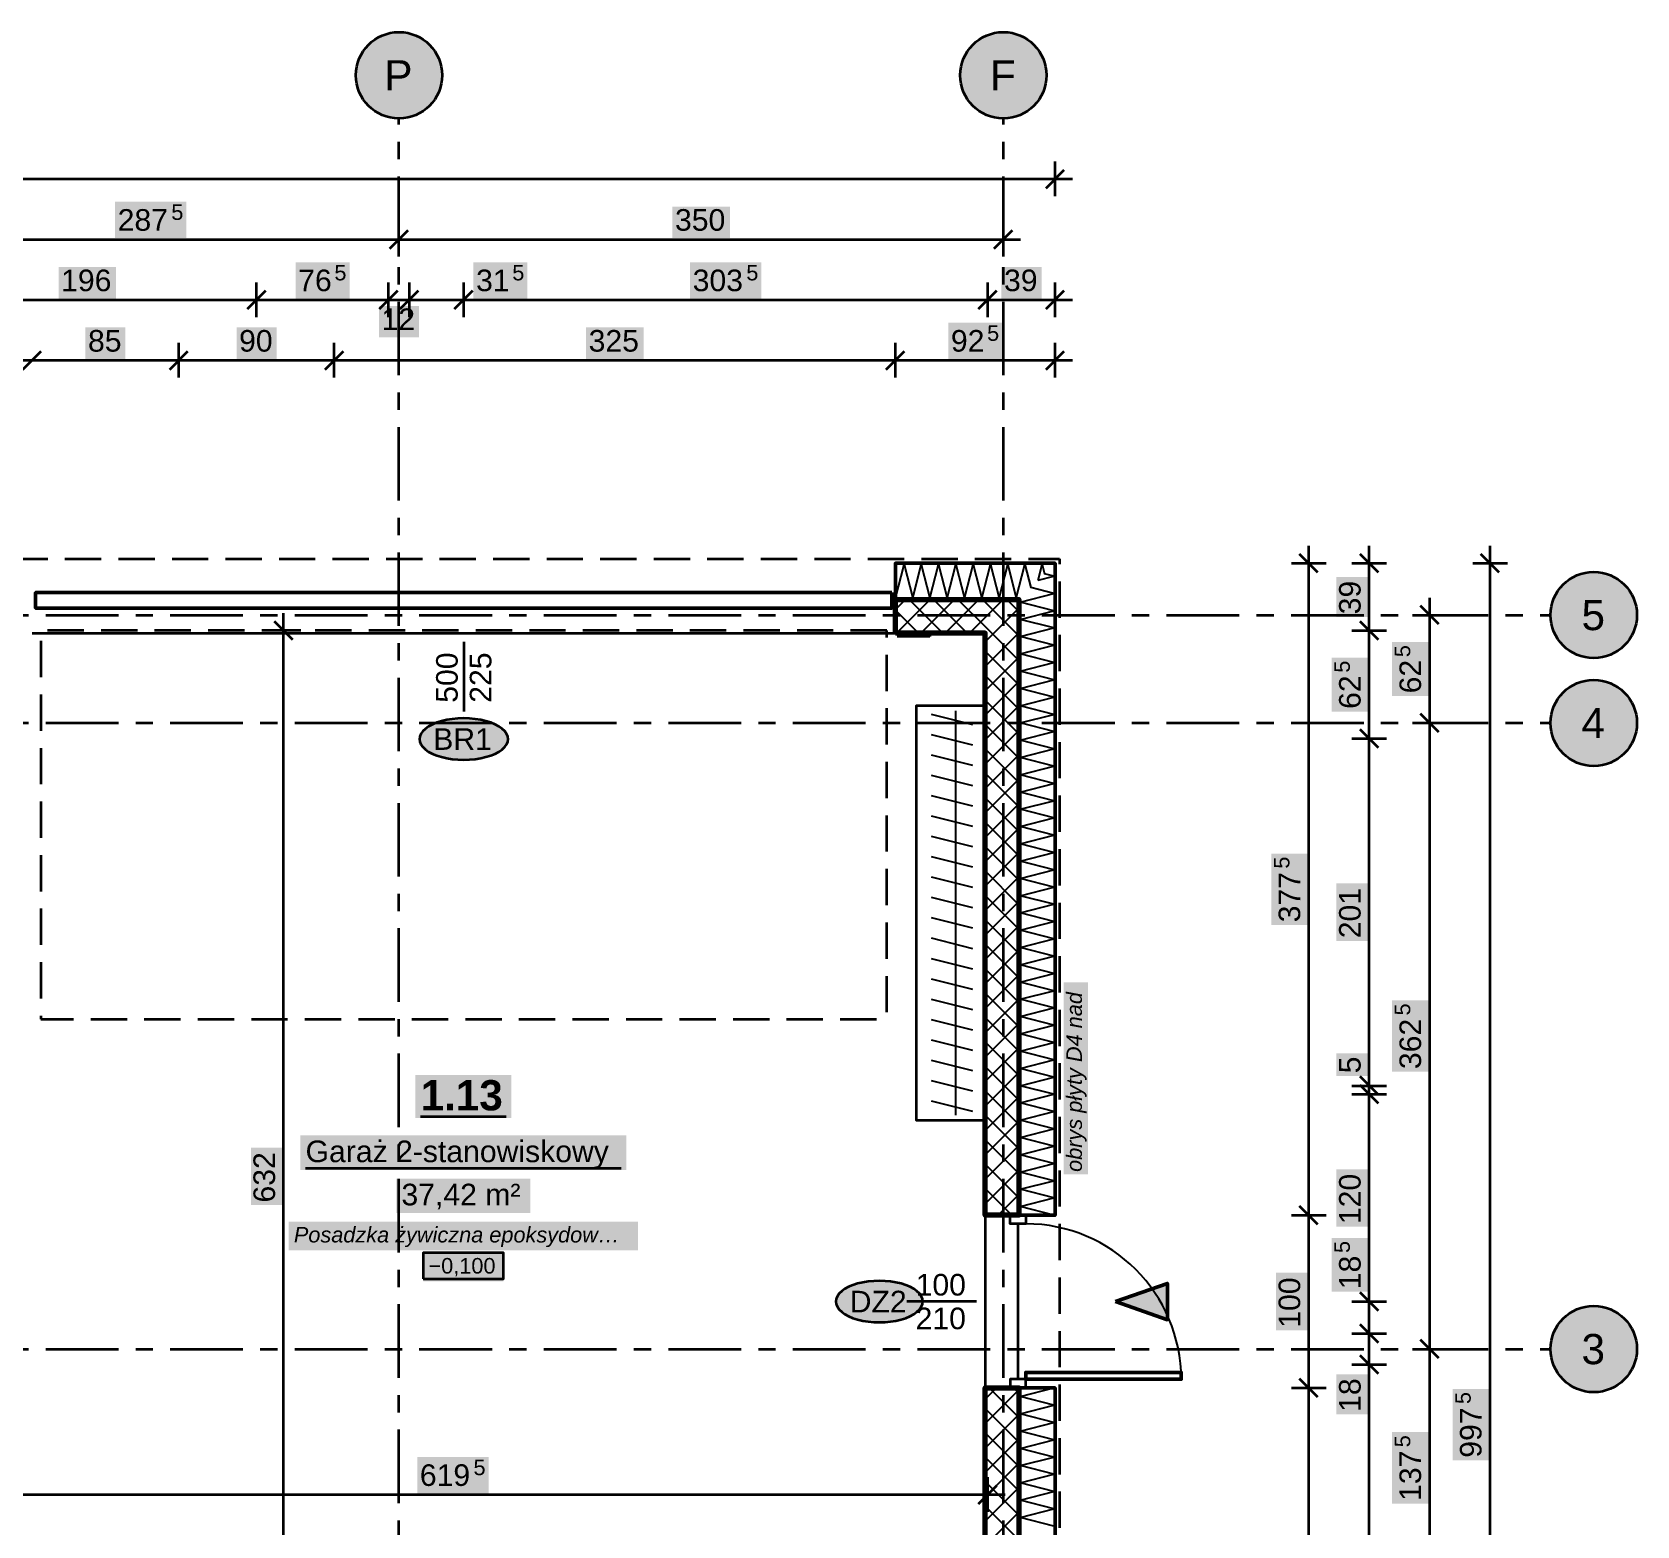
# Model space of a CAD drawing. Header units: metres. Extents: x -6.2 to 22.6, y -6.3 to 13.3.
# Drawn here: x 12.75 to 22.04, y 4.1 to 12.75 of the extents above; entities that cross this region are included whole.
import ezdxf

# ---------------------------------------------------------------- set-up
doc = ezdxf.new("R2010")
doc.units = ezdxf.units.M
doc.linetypes.add('KRESKOWA', pattern=[5.25, 4.2, -1.05])
doc.linetypes.add('PUNKTOWA', pattern=[10.5, 8.4, -1.05, 0, -1.05])
for name, color, linetype, lineweight in [('A-DRZWI', 3, 'Continuous', 35), ('A-KRESKOWANIE', 8, 'Continuous', 18), ('A-MASKA', 7, 'Continuous', 18), ('A-MEBLE', 8, 'Continuous', 18), ('A-NAD-CIECIEM', 8, 'KRESKOWA', 25), ('A-OPISY', 2, 'Continuous', 25), ('A-OSIE', 1, 'PUNKTOWA', 25), ('A-POMIESZCZENIA', 2, 'Continuous', 25), ('A-SCIANY-IZOL', 4, 'Continuous', 35), ('A-SCIANY-KONSTR', 7, 'Continuous', 50), ('A-SYMBOLE', 2, 'Continuous', 25), ('A-WIDOK', 7, 'Continuous', 25), ('A-WYMIARY', 1, 'Continuous', 25)]:
    doc.layers.add(name, color=color, linetype=linetype, lineweight=lineweight)
doc.styles.add('PL_ARIAL', font='arial.ttf')
doc.styles.add('PL_ARIAL_B', font='arialbd.ttf')
doc.styles.add('PL_ARIAL_I', font='ariali.ttf')

msp = doc.modelspace()

# ---------------------------------------------------------------- hatches: boundary and pattern name
at = {"layer": 'A-MASKA', "true_color": 0xffffff}
for points in [[(13.2308, 11.5575), (13.6442, 11.5575), (13.6442, 11.7675), (13.2308, 11.7675)], [(16.4584, 11.5575), (16.7916, 11.5575), (16.7916, 11.74), (16.4584, 11.74)], [(12.9034, 11.2075), (13.2366, 11.2075), (13.2366, 11.39), (12.9034, 11.39)], [(14.2763, 11.2075), (14.5887, 11.2075), (14.5887, 11.4175), (14.2763, 11.4175)], [(15.3065, 11.2075), (15.6188, 11.2075), (15.6188, 11.4175), (15.3065, 11.4175)], [(16.5608, 11.2075), (16.9742, 11.2075), (16.9742, 11.4175), (16.5608, 11.4175)], [(18.364, 11.2075), (18.596, 11.2075), (18.596, 11.39), (18.364, 11.39)], [(14.759, 10.9825), (14.991, 10.9825), (14.991, 11.165), (14.759, 11.165)], [(18.0563, 10.8575), (18.3687, 10.8575), (18.3687, 11.0675), (18.0563, 11.0675)], [(13.059, 10.8575), (13.291, 10.8575), (13.291, 11.04), (13.059, 11.04)], [(13.934, 10.8575), (14.166, 10.8575), (14.166, 11.04), (13.934, 11.04)], [(15.9584, 10.8575), (16.2916, 10.8575), (16.2916, 11.04), (15.9584, 11.04)], [(20.4866, 9.364), (20.4866, 9.596), (20.3041, 9.596), (20.3041, 9.364)], [(20.8366, 8.9063), (20.8366, 9.2187), (20.6266, 9.2187), (20.6266, 8.9063)], [(20.4866, 8.8163), (20.4866, 9.1287), (20.2766, 9.1287), (20.2766, 8.8163)], [(20.1366, 7.5808), (20.1366, 7.9942), (19.9266, 7.9942), (19.9266, 7.5808)], [(20.4866, 7.4884), (20.4866, 7.8216), (20.3041, 7.8216), (20.3041, 7.4884)], [(18.8648, 6.1358), (18.8648, 7.2492), (18.725, 7.2492), (18.725, 6.1358)], [(20.8366, 6.7308), (20.8366, 7.1442), (20.6266, 7.1442), (20.6266, 6.7308)], [(20.4866, 6.7065), (20.4866, 6.8375), (20.3041, 6.8375), (20.3041, 6.7065)], [(14.1996, 5.9584), (14.1996, 6.2916), (14.0171, 6.2916), (14.0171, 5.9584)], [(20.4866, 5.8334), (20.4866, 6.1666), (20.3041, 6.1666), (20.3041, 5.8334)], [(20.4866, 5.4565), (20.4866, 5.7688), (20.2766, 5.7688), (20.2766, 5.4565)], [(20.1366, 5.2334), (20.1366, 5.5666), (19.9541, 5.5666), (19.9541, 5.2334)], [(20.4866, 4.7464), (20.4866, 4.9785), (20.3041, 4.9785), (20.3041, 4.7464)], [(21.1866, 4.4808), (21.1866, 4.8942), (20.9766, 4.8942), (20.9766, 4.4808)], [(20.8366, 4.2308), (20.8366, 4.6442), (20.6266, 4.6442), (20.6266, 4.2308)], [(14.9808, 4.2902), (15.3942, 4.2902), (15.3942, 4.5002), (14.9808, 4.5002)]]:
    msp.add_hatch(color=7, dxfattribs=at).paths.add_polyline_path(points)
at = {"layer": 'A-OPISY', "true_color": 0xffffff}
for points in [[(15.5067, 8.6569), (15.5045, 8.6725), (15.498, 8.6879), (15.4872, 8.7028), (15.4723, 8.7169), (15.4537, 8.7299), (15.4315, 8.7417), (15.4063, 8.7521), (15.3784, 8.7608), (15.3482, 8.7677), (15.3164, 8.7728), (15.2835, 8.7759), (15.25, 8.7769), (15.2165, 8.7759), (15.1836, 8.7728), (15.1518, 8.7677), (15.1216, 8.7608), (15.0937, 8.7521), (15.0685, 8.7417), (15.0463, 8.7299), (15.0277, 8.7169), (15.0128, 8.7028), (15.002, 8.6879), (14.9955, 8.6725), (14.9933, 8.6569), (14.9955, 8.6412), (15.002, 8.6258), (15.0128, 8.611), (15.0277, 8.5969), (15.0463, 8.5838), (15.0685, 8.572), (15.0937, 8.5617), (15.1216, 8.553), (15.1518, 8.546), (15.1836, 8.541), (15.2165, 8.5379), (15.25, 8.5369), (15.2835, 8.5379), (15.3164, 8.541), (15.3482, 8.546), (15.3784, 8.553), (15.4063, 8.5617), (15.4315, 8.572), (15.4537, 8.5838), (15.4723, 8.5969), (15.4872, 8.611), (15.498, 8.6258), (15.5045, 8.6412)], [(17.9085, 5.4), (17.9063, 5.4157), (17.8999, 5.4311), (17.8893, 5.4459), (17.8748, 5.46), (17.8565, 5.4731), (17.8348, 5.4849), (17.8101, 5.4952), (17.7827, 5.5039), (17.7532, 5.5109), (17.722, 5.5159), (17.6897, 5.519), (17.6569, 5.52), (17.624, 5.519), (17.5918, 5.5159), (17.5606, 5.5109), (17.5311, 5.5039), (17.5037, 5.4952), (17.479, 5.4849), (17.4573, 5.4731), (17.439, 5.46), (17.4244, 5.4459), (17.4138, 5.4311), (17.4074, 5.4157), (17.4053, 5.4), (17.4074, 5.3843), (17.4138, 5.3689), (17.4244, 5.3541), (17.439, 5.34), (17.4573, 5.3269), (17.479, 5.3151), (17.5037, 5.3048), (17.5311, 5.2961), (17.5606, 5.2891), (17.5918, 5.2841), (17.624, 5.281), (17.6569, 5.28), (17.6897, 5.281), (17.722, 5.2841), (17.7532, 5.2891), (17.7827, 5.2961), (17.8101, 5.3048), (17.8348, 5.3151), (17.8565, 5.3269), (17.8748, 5.34), (17.8893, 5.3541), (17.8999, 5.3689), (17.9063, 5.3843)]]:
    msp.add_hatch(color=7, dxfattribs=at).paths.add_polyline_path(points)
at = {"layer": 'A-OSIE', "true_color": 0xffffff}
for points in [[(15.125, 12.5), (15.1229, 12.5326), (15.1165, 12.5647), (15.106, 12.5957), (15.0915, 12.625), (15.0733, 12.6522), (15.0518, 12.6768), (15.0272, 12.6983), (15, 12.7165), (14.9707, 12.731), (14.9397, 12.7415), (14.9076, 12.7479), (14.875, 12.75), (14.8424, 12.7479), (14.8103, 12.7415), (14.7793, 12.731), (14.75, 12.7165), (14.7228, 12.6983), (14.6982, 12.6768), (14.6767, 12.6522), (14.6585, 12.625), (14.644, 12.5957), (14.6335, 12.5647), (14.6271, 12.5326), (14.625, 12.5), (14.6271, 12.4674), (14.6335, 12.4353), (14.644, 12.4043), (14.6585, 12.375), (14.6767, 12.3478), (14.6982, 12.3232), (14.7228, 12.3017), (14.75, 12.2835), (14.7793, 12.269), (14.8103, 12.2585), (14.8424, 12.2521), (14.875, 12.25), (14.9076, 12.2521), (14.9397, 12.2585), (14.9707, 12.269), (15, 12.2835), (15.0272, 12.3017), (15.0518, 12.3232), (15.0733, 12.3478), (15.0915, 12.375), (15.106, 12.4043), (15.1165, 12.4353), (15.1229, 12.4674)], [(18.625, 12.5), (18.6229, 12.5326), (18.6165, 12.5647), (18.606, 12.5957), (18.5915, 12.625), (18.5733, 12.6522), (18.5518, 12.6768), (18.5272, 12.6983), (18.5, 12.7165), (18.4707, 12.731), (18.4397, 12.7415), (18.4076, 12.7479), (18.375, 12.75), (18.3424, 12.7479), (18.3103, 12.7415), (18.2793, 12.731), (18.25, 12.7165), (18.2228, 12.6983), (18.1982, 12.6768), (18.1767, 12.6522), (18.1585, 12.625), (18.144, 12.5957), (18.1335, 12.5647), (18.1271, 12.5326), (18.125, 12.5), (18.1271, 12.4674), (18.1335, 12.4353), (18.144, 12.4043), (18.1585, 12.375), (18.1767, 12.3478), (18.1982, 12.3232), (18.2228, 12.3017), (18.25, 12.2835), (18.2793, 12.269), (18.3103, 12.2585), (18.3424, 12.2521), (18.375, 12.25), (18.4076, 12.2521), (18.4397, 12.2585), (18.4707, 12.269), (18.5, 12.2835), (18.5272, 12.3017), (18.5518, 12.3232), (18.5733, 12.3478), (18.5915, 12.375), (18.606, 12.4043), (18.6165, 12.4353), (18.6229, 12.4674)], [(22.0441, 9.375), (22.0419, 9.4076), (22.0355, 9.4397), (22.025, 9.4707), (22.0106, 9.5), (21.9924, 9.5272), (21.9708, 9.5518), (21.9462, 9.5733), (21.9191, 9.5915), (21.8897, 9.606), (21.8588, 9.6165), (21.8267, 9.6229), (21.7941, 9.625), (21.7614, 9.6229), (21.7293, 9.6165), (21.6984, 9.606), (21.6691, 9.5915), (21.6419, 9.5733), (21.6173, 9.5518), (21.5957, 9.5272), (21.5775, 9.5), (21.5631, 9.4707), (21.5526, 9.4397), (21.5462, 9.4076), (21.5441, 9.375), (21.5462, 9.3424), (21.5526, 9.3103), (21.5631, 9.2793), (21.5775, 9.25), (21.5957, 9.2228), (21.6173, 9.1982), (21.6419, 9.1767), (21.6691, 9.1585), (21.6984, 9.144), (21.7293, 9.1335), (21.7614, 9.1271), (21.7941, 9.125), (21.8267, 9.1271), (21.8588, 9.1335), (21.8897, 9.144), (21.9191, 9.1585), (21.9462, 9.1767), (21.9708, 9.1982), (21.9924, 9.2228), (22.0106, 9.25), (22.025, 9.2793), (22.0355, 9.3103), (22.0419, 9.3424)], [(22.0441, 8.75), (22.0419, 8.7826), (22.0355, 8.8147), (22.025, 8.8457), (22.0106, 8.875), (21.9924, 8.9022), (21.9708, 8.9268), (21.9462, 8.9483), (21.9191, 8.9665), (21.8897, 8.981), (21.8588, 8.9915), (21.8267, 8.9979), (21.7941, 9), (21.7614, 8.9979), (21.7293, 8.9915), (21.6984, 8.981), (21.6691, 8.9665), (21.6419, 8.9483), (21.6173, 8.9268), (21.5957, 8.9022), (21.5775, 8.875), (21.5631, 8.8457), (21.5526, 8.8147), (21.5462, 8.7826), (21.5441, 8.75), (21.5462, 8.7174), (21.5526, 8.6853), (21.5631, 8.6543), (21.5775, 8.625), (21.5957, 8.5978), (21.6173, 8.5732), (21.6419, 8.5517), (21.6691, 8.5335), (21.6984, 8.519), (21.7293, 8.5085), (21.7614, 8.5021), (21.7941, 8.5), (21.8267, 8.5021), (21.8588, 8.5085), (21.8897, 8.519), (21.9191, 8.5335), (21.9462, 8.5517), (21.9708, 8.5732), (21.9924, 8.5978), (22.0106, 8.625), (22.025, 8.6543), (22.0355, 8.6853), (22.0419, 8.7174)], [(22.0441, 5.125), (22.0419, 5.1576), (22.0355, 5.1897), (22.025, 5.2207), (22.0106, 5.25), (21.9924, 5.2772), (21.9708, 5.3018), (21.9462, 5.3233), (21.9191, 5.3415), (21.8897, 5.356), (21.8588, 5.3665), (21.8267, 5.3729), (21.7941, 5.375), (21.7614, 5.3729), (21.7293, 5.3665), (21.6984, 5.356), (21.6691, 5.3415), (21.6419, 5.3233), (21.6173, 5.3018), (21.5957, 5.2772), (21.5775, 5.25), (21.5631, 5.2207), (21.5526, 5.1897), (21.5462, 5.1576), (21.5441, 5.125), (21.5462, 5.0924), (21.5526, 5.0603), (21.5631, 5.0293), (21.5775, 5), (21.5957, 4.9728), (21.6173, 4.9482), (21.6419, 4.9267), (21.6691, 4.9085), (21.6984, 4.894), (21.7293, 4.8835), (21.7614, 4.8771), (21.7941, 4.875), (21.8267, 4.8771), (21.8588, 4.8835), (21.8897, 4.894), (21.9191, 4.9085), (21.9462, 4.9267), (21.9708, 4.9482), (21.9924, 4.9728), (22.0106, 5), (22.025, 5.0293), (22.0355, 5.0603), (22.0419, 5.0924)]]:
    msp.add_hatch(color=7, dxfattribs=at).paths.add_polyline_path(points)
at = {"layer": 'A-POMIESZCZENIA', "true_color": 0xffffff}
for points in [[(14.9703, 6.4622), (15.5253, 6.4622), (15.5253, 6.7122), (14.9703, 6.7122)], [(14.304, 6.1622), (16.1916, 6.1622), (16.1916, 6.3622), (14.304, 6.3622)], [(14.8593, 5.9122), (15.6363, 5.9122), (15.6363, 6.1122), (14.8593, 6.1122)], [(14.2362, 5.6972), (16.2594, 5.6972), (16.2594, 5.8622), (14.2362, 5.8622)], [(15.0159, 5.5172), (15.4797, 5.5172), (15.4797, 5.6822), (15.0159, 5.6822)]]:
    msp.add_hatch(color=7, dxfattribs=at).paths.add_polyline_path(points)
at = {"layer": 'A-SYMBOLE', "true_color": 0x000000}
msp.add_hatch(color=7, dxfattribs=at).paths.add_polyline_path([(19.025, 5.4), (19.325, 5.295), (19.325, 5.505)])

# ---------------------------------------------------------------- linework, layer by layer
at = {"layer": 'A-DRZWI', "lineweight": 50, "ltscale": 0.05}
for points in [[(17.73, 9.505), (12.77, 9.505), (12.77, 9.415), (17.73, 9.415)], [(18.505, 4.95), (19.405, 4.95), (19.405, 4.99), (18.505, 4.99)]]:
    msp.add_lwpolyline(points, close=True, dxfattribs=at)
at = {"layer": 'A-DRZWI', "linetype": 'KRESKOWA', "lineweight": 35, "ltscale": 0.05, "flags": 128}
msp.add_lwpolyline([(17.7, 9.285), (12.8, 9.285), (12.8, 7.035), (17.7, 7.035)], close=True, dxfattribs=at)
at = {"layer": 'A-DRZWI', "lineweight": 35, "ltscale": 0.05}
for points in [[(18.505, 5.9), (18.505, 5.85), (18.415, 5.85), (18.415, 5.9)], [(18.505, 4.9), (18.505, 4.95), (18.415, 4.95), (18.415, 4.9)]]:
    msp.add_lwpolyline(points, close=True, dxfattribs=at)
msp.add_lwpolyline([(18.46, 4.95), (18.46, 5.85)], dxfattribs=at)
at = {"layer": 'A-DRZWI', "lineweight": 25, "ltscale": 0.05}
msp.add_arc((18.505, 4.95), 0.9, 0, 90, dxfattribs=at)
at = {"layer": 'A-KRESKOWANIE', "lineweight": 25, "ltscale": 0.05}
for points in [[(17.75, 9.4725), (17.8, 9.6675), (17.85, 9.4725), (17.9, 9.6675), (17.95, 9.4725), (18, 9.6675), (18.05, 9.4725), (18.1, 9.6675), (18.15, 9.4725), (18.2, 9.6675), (18.25, 9.4725), (18.3, 9.6675), (18.35, 9.4725), (18.4, 9.6675), (18.45, 9.4725), (18.5, 9.6675), (18.5342, 9.5342)], [(18.5767, 9.5767), (18.6, 9.6675), (18.6138, 9.6138)], [(18.5767, 9.5767), (18.6675, 9.6), (18.6138, 9.6138)], [(18.6675, 5.9), (18.4725, 5.95), (18.6675, 6), (18.4725, 6.05), (18.6675, 6.1), (18.4725, 6.15), (18.6675, 6.2), (18.4725, 6.25), (18.6675, 6.3), (18.4725, 6.35), (18.6675, 6.4), (18.4725, 6.45), (18.6675, 6.5), (18.4725, 6.55), (18.6675, 6.6), (18.4725, 6.65), (18.6675, 6.7), (18.4725, 6.75), (18.6675, 6.8), (18.4725, 6.85), (18.6675, 6.9), (18.4725, 6.95), (18.6675, 7), (18.4725, 7.05), (18.6675, 7.1), (18.4725, 7.15), (18.6675, 7.2), (18.4725, 7.25), (18.6675, 7.3), (18.4725, 7.35), (18.6675, 7.4), (18.4725, 7.45), (18.6675, 7.5), (18.4725, 7.55), (18.6675, 7.6), (18.4725, 7.65), (18.6675, 7.7), (18.4725, 7.75), (18.6675, 7.8), (18.4725, 7.85), (18.6675, 7.9), (18.4725, 7.95), (18.6675, 8), (18.4725, 8.05), (18.6675, 8.1), (18.4725, 8.15), (18.6675, 8.2), (18.4725, 8.25), (18.6675, 8.3), (18.4725, 8.35), (18.6675, 8.4), (18.4725, 8.45), (18.6675, 8.5), (18.4725, 8.55), (18.6675, 8.6), (18.4725, 8.65), (18.6675, 8.7), (18.4725, 8.75), (18.6675, 8.8), (18.4725, 8.85), (18.6675, 8.9), (18.4725, 8.95), (18.6675, 9), (18.4725, 9.05), (18.6675, 9.1), (18.4725, 9.15), (18.6675, 9.2), (18.4725, 9.25), (18.6675, 9.3), (18.4725, 9.35), (18.6675, 9.4), (18.4725, 9.45), (18.6675, 9.5), (18.5342, 9.5342)], [(17.75, 9.4061), (17.8089, 9.465)], [(17.8829, 9.27), (17.75, 9.4029)], [(17.7553, 9.27), (17.9503, 9.465)], [(18.0243, 9.27), (17.8293, 9.465)], [(17.8967, 9.27), (18.0917, 9.465)], [(18.1657, 9.27), (17.9707, 9.465)], [(18.0381, 9.27), (18.2331, 9.465)], [(18.285, 9.2922), (18.1122, 9.465)], [(18.285, 9.4336), (18.2536, 9.465)], [(18.27, 9.219), (18.465, 9.414)], [(18.285, 9.3755), (18.3745, 9.465)], [(18.465, 9.2536), (18.285, 9.4336)], [(18.465, 9.395), (18.395, 9.465)], [(18.1795, 9.27), (18.285, 9.3755)], [(18.27, 9.0776), (18.465, 9.2726)], [(18.465, 9.1122), (18.285, 9.2922)], [(18.465, 8.9707), (18.27, 9.1657)], [(18.27, 8.9362), (18.465, 9.1312)], [(18.465, 8.8293), (18.27, 9.0243)], [(18.27, 8.7948), (18.465, 8.9898)], [(18.465, 8.6879), (18.27, 8.8829)], [(18.27, 8.6533), (18.465, 8.8483)], [(18.465, 8.5465), (18.27, 8.7415)], [(18.27, 8.5119), (18.465, 8.7069)], [(18.465, 8.4051), (18.27, 8.6001)], [(18.27, 8.3705), (18.465, 8.5655)], [(18.465, 8.2636), (18.27, 8.4586)], [(18.27, 8.2291), (18.465, 8.4241)], [(18.465, 8.1222), (18.27, 8.3172)], [(18.27, 8.0877), (18.465, 8.2827)], [(18.465, 7.9808), (18.27, 8.1758)], [(18.27, 7.9462), (18.465, 8.1412)], [(18.465, 7.8394), (18.27, 8.0344)], [(18.27, 7.8048), (18.465, 7.9998)], [(18.465, 7.698), (18.27, 7.893)], [(18.27, 7.6634), (18.465, 7.8584)], [(18.465, 7.5565), (18.27, 7.7515)], [(18.27, 7.522), (18.465, 7.717)], [(18.465, 7.4151), (18.27, 7.6101)], [(18.27, 7.3806), (18.465, 7.5756)], [(18.465, 7.2737), (18.27, 7.4687)], [(18.27, 7.2391), (18.465, 7.4341)], [(18.465, 7.1323), (18.27, 7.3273)], [(18.27, 7.0977), (18.465, 7.2927)], [(18.465, 6.9908), (18.27, 7.1858)], [(18.27, 6.9563), (18.465, 7.1513)], [(18.465, 6.8494), (18.27, 7.0444)], [(18.27, 6.8149), (18.465, 7.0099)], [(18.465, 6.708), (18.27, 6.903)], [(18.27, 6.6734), (18.465, 6.8684)], [(18.465, 6.5666), (18.27, 6.7616)], [(18.27, 6.532), (18.465, 6.727)], [(18.465, 6.4252), (18.27, 6.6202)], [(18.27, 6.3906), (18.465, 6.5856)], [(18.465, 6.2837), (18.27, 6.4787)], [(18.27, 6.2492), (18.465, 6.4442)], [(18.465, 6.1423), (18.27, 6.3373)], [(18.27, 6.1078), (18.465, 6.3028)], [(18.465, 6.0009), (18.27, 6.1959)], [(18.27, 5.9663), (18.465, 6.1613)], [(18.4245, 5.9), (18.27, 6.0545)], [(18.3451, 5.9), (18.465, 6.0199)], [(18.2831, 5.9), (18.27, 5.9131)], [(18.27, 4.835), (18.335, 4.9)], [(18.27, 4.6935), (18.465, 4.8885)], [(18.465, 4.7281), (18.2931, 4.9)], [(18.465, 4.8695), (18.4345, 4.9)], [(18.6675, 4.1), (18.4725, 4.15), (18.6675, 4.2), (18.4725, 4.25), (18.6675, 4.3), (18.4725, 4.35), (18.6675, 4.4), (18.4725, 4.45), (18.6675, 4.5), (18.4725, 4.55), (18.6675, 4.6), (18.4725, 4.65), (18.6675, 4.7), (18.4725, 4.75), (18.6675, 4.8), (18.4725, 4.85), (18.6675, 4.9)], [(18.465, 4.5867), (18.27, 4.7817)], [(18.27, 4.5521), (18.465, 4.7471)], [(18.465, 4.4453), (18.27, 4.6403)], [(18.27, 4.4107), (18.465, 4.6057)], [(18.465, 4.3038), (18.27, 4.4988)], [(18.27, 4.2693), (18.465, 4.4643)], [(18.465, 4.1624), (18.27, 4.3574)], [(18.27, 4.1279), (18.465, 4.3229)], [(18.465, 4.021), (18.27, 4.216)], [(18.27, 3.9864), (18.465, 4.1814)]]:
    msp.add_lwpolyline(points, dxfattribs=at)
at = {"layer": 'A-MEBLE', "lineweight": 35, "ltscale": 0.05}
msp.add_lwpolyline([(18.27, 6.45), (18.27, 8.85), (17.87, 8.85), (17.87, 6.45)], close=True, dxfattribs=at)
at = {"layer": 'A-MEBLE', "lineweight": 25, "ltscale": 0.05}
for points in [[(18.198, 8.74), (17.958, 8.8)], [(18.1, 6.48), (18.1, 8.82)], [(18.198, 8.6221), (17.958, 8.6821)], [(18.198, 8.5042), (17.958, 8.5642)], [(18.198, 8.3863), (17.958, 8.4463)], [(18.198, 8.2684), (17.958, 8.3284)], [(18.198, 8.1505), (17.958, 8.2105)], [(18.198, 8.0326), (17.958, 8.0926)], [(18.198, 7.9147), (17.958, 7.9747)], [(18.198, 7.7968), (17.958, 7.8568)], [(18.198, 7.6789), (17.958, 7.7389)], [(18.198, 7.5611), (17.958, 7.6211)], [(18.198, 7.4432), (17.958, 7.5032)], [(18.198, 7.3253), (17.958, 7.3853)], [(18.198, 7.2074), (17.958, 7.2674)], [(18.198, 7.0895), (17.958, 7.1495)], [(18.198, 6.9716), (17.958, 7.0316)], [(18.198, 6.8537), (17.958, 6.9137)], [(18.198, 6.7358), (17.958, 6.7958)], [(18.198, 6.6179), (17.958, 6.6779)], [(18.198, 6.5), (17.958, 6.56)]]:
    msp.add_lwpolyline(points, dxfattribs=at)
at = {"layer": 'A-NAD-CIECIEM', "linetype": 'KRESKOWA', "lineweight": 35, "ltscale": 0.05, "flags": 128}
for points in [[(11.7005, 9.7), (18.7, 9.7), (18.7, -0.325), (18.6755, -0.325)], [(17.95, 9.2695), (17.95, 9.25), (17.7505, 9.25)]]:
    msp.add_lwpolyline(points, dxfattribs=at)
at = {"layer": 'A-OPISY', "lineweight": 35, "ltscale": 0.05}
for points in [[(15.5067, 8.6569), (15.5045, 8.6725), (15.498, 8.6879), (15.4872, 8.7028), (15.4723, 8.7169), (15.4537, 8.7299), (15.4315, 8.7417), (15.4063, 8.7521), (15.3784, 8.7608), (15.3482, 8.7677), (15.3164, 8.7728), (15.2835, 8.7759), (15.25, 8.7769), (15.2165, 8.7759), (15.1836, 8.7728), (15.1518, 8.7677), (15.1216, 8.7608), (15.0937, 8.7521), (15.0685, 8.7417), (15.0463, 8.7299), (15.0277, 8.7169), (15.0128, 8.7028), (15.002, 8.6879), (14.9955, 8.6725), (14.9933, 8.6569), (14.9955, 8.6412), (15.002, 8.6258), (15.0128, 8.611), (15.0277, 8.5969), (15.0463, 8.5838), (15.0685, 8.572), (15.0937, 8.5617), (15.1216, 8.553), (15.1518, 8.546), (15.1836, 8.541), (15.2165, 8.5379), (15.25, 8.5369), (15.2835, 8.5379), (15.3164, 8.541), (15.3482, 8.546), (15.3784, 8.553), (15.4063, 8.5617), (15.4315, 8.572), (15.4537, 8.5838), (15.4723, 8.5969), (15.4872, 8.611), (15.498, 8.6258), (15.5045, 8.6412)], [(17.9085, 5.4), (17.9063, 5.4157), (17.8999, 5.4311), (17.8893, 5.4459), (17.8748, 5.46), (17.8565, 5.4731), (17.8348, 5.4849), (17.8101, 5.4952), (17.7827, 5.5039), (17.7532, 5.5109), (17.722, 5.5159), (17.6897, 5.519), (17.6569, 5.52), (17.624, 5.519), (17.5918, 5.5159), (17.5606, 5.5109), (17.5311, 5.5039), (17.5037, 5.4952), (17.479, 5.4849), (17.4573, 5.4731), (17.439, 5.46), (17.4244, 5.4459), (17.4138, 5.4311), (17.4074, 5.4157), (17.4053, 5.4), (17.4074, 5.3843), (17.4138, 5.3689), (17.4244, 5.3541), (17.439, 5.34), (17.4573, 5.3269), (17.479, 5.3151), (17.5037, 5.3048), (17.5311, 5.2961), (17.5606, 5.2891), (17.5918, 5.2841), (17.624, 5.281), (17.6569, 5.28), (17.6897, 5.281), (17.722, 5.2841), (17.7532, 5.2891), (17.7827, 5.2961), (17.8101, 5.3048), (17.8348, 5.3151), (17.8565, 5.3269), (17.8748, 5.34), (17.8893, 5.3541), (17.8999, 5.3689), (17.9063, 5.3843)]]:
    msp.add_lwpolyline(points, close=True, dxfattribs=at)
at = {"layer": 'A-OSIE', "linetype": 'PUNKTOWA', "lineweight": 35, "ltscale": 0.050668, "flags": 128}
for points in [[(14.875, -5.2), (14.875, 12.25)], [(18.375, -5.2), (18.375, 12.25)]]:
    msp.add_lwpolyline(points, dxfattribs=at)
at = {"layer": 'A-OSIE', "linetype": 'PUNKTOWA', "lineweight": 35, "ltscale": 0.050139, "flags": 128}
for points in [[(-5.2, 9.375), (21.5441, 9.375)], [(-5.2, 8.75), (21.5441, 8.75)], [(-5.2, 5.125), (21.5441, 5.125)]]:
    msp.add_lwpolyline(points, dxfattribs=at)
at = {"layer": 'A-OSIE', "linetype": 'Continuous', "lineweight": 35, "ltscale": 0.05}
for centre in [(14.875, 12.5), (18.375, 12.5), (21.7941, 9.375), (21.7941, 8.75), (21.7941, 5.125)]:
    msp.add_circle(centre, 0.25, dxfattribs=at)
at = {"layer": 'A-POMIESZCZENIA', "lineweight": 35, "ltscale": 0.05}
for points in [[(15.0003, 6.4722), (15.4953, 6.4722)], [(14.334, 6.1722), (16.1616, 6.1722)]]:
    msp.add_lwpolyline(points, dxfattribs=at)
msp.add_lwpolyline([(15.0159, 5.5322), (15.4797, 5.5322), (15.4797, 5.6822), (15.0159, 5.6822)], close=True, dxfattribs=at)
at = {"layer": 'A-SCIANY-IZOL', "lineweight": 50, "ltscale": 0.05}
msp.add_lwpolyline([(17.75, 9.465), (17.75, 9.465), (17.75, 9.675), (17.75, 9.675), (17.75, 9.675), (18.675, 9.675), (18.675, 9.675), (18.675, 9.675), (18.675, 5.9), (18.675, 5.9), (18.675, 5.9), (18.465, 5.9), (18.465, 5.9), (18.465, 5.9), (18.465, 9.465), (18.465, 9.465), (18.465, 9.465), (18.465, 9.465), (18.465, 9.465), (18.465, 9.465), (18.465, 9.465), (18.465, 9.465), (18.465, 9.465), (18.465, 9.465), (18.465, 9.465), (18.465, 9.465), (18.465, 9.465), (18.465, 9.465), (18.465, 9.465), (18.465, 9.465), (18.465, 9.465), (17.75, 9.465)], close=True, dxfattribs=at)
msp.add_lwpolyline([(18.465, -0.09), (18.465, 4.9), (18.465, 4.9), (18.465, 4.9), (18.675, 4.9), (18.675, 4.9), (18.675, 4.9), (18.675, -0.3)], dxfattribs=at)
at = {"layer": 'A-SCIANY-KONSTR', "lineweight": 70, "ltscale": 0.05}
msp.add_lwpolyline([(17.75, 9.27), (17.75, 9.27), (17.75, 9.465), (17.75, 9.465), (17.75, 9.465), (18.465, 9.465), (18.465, 9.465), (18.465, 9.465), (18.465, 5.9), (18.465, 5.9), (18.465, 5.9), (18.27, 5.9), (18.27, 5.9), (18.27, 5.9), (18.27, 9.27), (18.27, 9.27), (18.27, 9.27), (18.27, 9.27), (18.27, 9.27), (18.27, 9.27), (18.27, 9.27), (18.27, 9.27), (18.27, 9.27), (18.27, 9.27), (18.27, 9.27), (18.27, 9.27), (18.27, 9.27), (18.27, 9.27), (18.27, 9.27), (18.27, 9.27), (18.27, 9.27), (17.75, 9.27)], close=True, dxfattribs=at)
msp.add_lwpolyline([(18.27, 2.965), (18.27, 4.9), (18.27, 4.9), (18.27, 4.9), (18.465, 4.9), (18.465, 4.9), (18.465, 4.9), (18.465, -0.09)], dxfattribs=at)
at = {"layer": 'A-SYMBOLE', "lineweight": 50, "ltscale": 0.05}
msp.add_lwpolyline([(19.025, 5.4), (19.325, 5.295), (19.325, 5.505)], close=True, dxfattribs=at)
at = {"layer": 'A-WIDOK', "lineweight": 35, "ltscale": 0.05}
for points in [[(12.7505, 9.27), (17.7495, 9.27)], [(18.27, 5.8995), (18.27, 4.9005)]]:
    msp.add_lwpolyline(points, dxfattribs=at)
at = {"layer": 'A-WYMIARY', "lineweight": 35, "ltscale": 0.05}
for points in [[(18.675, 11.8), (18.675, 12)], [(-0.4, 11.9), (18.775, 11.9)], [(18.622, 11.847), (18.728, 11.953)], [(14.875, 11.45), (14.875, 11.65)], [(18.375, 11.45), (18.375, 11.65)], [(-0.1, 11.55), (18.475, 11.55)], [(14.822, 11.497), (14.928, 11.603)], [(18.322, 11.497), (18.428, 11.603)], [(13.997, 11.147), (14.103, 11.253)], [(14.05, 11.1), (14.05, 11.3)], [(14.762, 11.147), (14.868, 11.253)], [(14.815, 11.1), (14.815, 11.3)], [(14.882, 11.147), (14.988, 11.253)], [(14.935, 11.1), (14.935, 11.3)], [(15.197, 11.147), (15.303, 11.253)], [(15.25, 11.1), (15.25, 11.3)], [(18.232, 11.147), (18.338, 11.253)], [(18.285, 11.1), (18.285, 11.3)], [(18.622, 11.147), (18.728, 11.253)], [(18.675, 11.1), (18.675, 11.3)], [(-0.4, 11.2), (18.775, 11.2)], [(12.697, 10.797), (12.803, 10.903)], [(13.547, 10.797), (13.653, 10.903)], [(13.6, 10.75), (13.6, 10.95)], [(14.447, 10.797), (14.553, 10.903)], [(14.5, 10.75), (14.5, 10.95)], [(17.697, 10.797), (17.803, 10.903)], [(17.75, 10.75), (17.75, 10.95)], [(18.622, 10.797), (18.728, 10.903)], [(18.675, 10.75), (18.675, 10.95)], [(-0.4, 10.85), (18.775, 10.85)], [(20.1441, -0.4), (20.1441, 9.775)], [(20.4941, -0.4), (20.4941, 9.775)], [(21.1941, -0.4), (21.1941, 9.775)], [(20.0441, 9.675), (20.2441, 9.675)], [(20.1971, 9.622), (20.091, 9.728)], [(20.3941, 9.675), (20.5941, 9.675)], [(20.5471, 9.622), (20.441, 9.728)], [(21.0941, 9.675), (21.2941, 9.675)], [(21.2471, 9.622), (21.141, 9.728)], [(20.8971, 9.322), (20.791, 9.428)], [(20.8441, -0.1), (20.8441, 9.475)], [(14.2601, 9.232), (14.1541, 9.338)], [(14.2071, -0.01), (14.2071, 9.385)], [(20.5471, 9.232), (20.441, 9.338)], [(20.7441, 9.375), (20.9441, 9.375)], [(14.3071, 9.285), (14.1071, 9.285)], [(15.25, 9.22), (15.25, 8.8169)], [(20.3941, 9.285), (20.5941, 9.285)], [(20.7441, 8.75), (20.9441, 8.75)], [(20.8971, 8.697), (20.791, 8.803)], [(20.3941, 8.66), (20.5941, 8.66)], [(20.5471, 8.607), (20.441, 8.713)], [(20.5471, 6.597), (20.441, 6.703)], [(20.3941, 6.65), (20.5941, 6.65)], [(20.3941, 6.6), (20.5941, 6.6)], [(20.5471, 6.547), (20.441, 6.653)], [(20.1971, 5.847), (20.091, 5.953)], [(20.0441, 5.9), (20.2441, 5.9)], [(18.22, 5.4), (17.8169, 5.4)], [(20.3941, 5.4), (20.5941, 5.4)], [(20.5471, 5.347), (20.441, 5.453)], [(20.3941, 5.215), (20.5941, 5.215)], [(20.5471, 5.162), (20.441, 5.268)], [(20.7441, 5.125), (20.9441, 5.125)], [(20.8971, 5.072), (20.791, 5.178)], [(20.3941, 5.035), (20.5941, 5.035)], [(20.5471, 4.982), (20.441, 5.088)], [(20.1971, 4.847), (20.091, 4.953)], [(20.0441, 4.9), (20.2441, 4.9)], [(18.285, 4.1827), (18.285, 4.3827)], [(-0.01, 4.2827), (18.385, 4.2827)], [(18.232, 4.2297), (18.338, 4.3358)]]:
    msp.add_lwpolyline(points, dxfattribs=at)

# ---------------------------------------------------------------- texts
at = {"layer": 'A-OPISY', "style": 'PL_ARIAL'}
for s, p in [('BR1', (15.0733, 8.5944)), ('DZ2', (17.4853, 5.3375))]:
    msp.add_text(s, height=0.125, dxfattribs=at).set_placement(p)
at = {"layer": 'A-OPISY', "style": 'PL_ARIAL_I'}
msp.add_text('obrys płyty D4 nad', height=0.09, rotation=90, dxfattribs=at).set_placement((18.83, 6.1508))
at = {"layer": 'A-OSIE', "style": 'PL_ARIAL'}
for s, p in [('P', (14.7902, 12.4125)), ('F', (18.2973, 12.4125)), ('5', (21.7233, 9.2875)), ('4', (21.7233, 8.6625)), ('3', (21.7233, 5.0375))]:
    msp.add_text(s, height=0.175, dxfattribs=at).set_placement(p)
at = {"layer": 'A-POMIESZCZENIA'}
for s, height, style, p in [('1.13', 0.175, 'PL_ARIAL_B', (15.0003, 6.5072)), ('Garaż 2-stanowiskowy', 0.125, 'PL_ARIAL', (14.334, 6.2072)), ('37,42 m²', 0.125, 'PL_ARIAL', (14.8893, 5.9572)), ('Posadzka żywiczna epoksydow…', 0.09, 'PL_ARIAL_I', (14.2662, 5.7422)), ('−0,100', 0.09, 'PL_ARIAL', (15.0459, 5.5622))]:
    msp.add_text(s, height=height, dxfattribs=dict(at, style=style)).set_placement(p)
at = {"layer": 'A-WYMIARY', "style": 'PL_ARIAL'}
for s, height, p in [('287', 0.125, (13.2458, 11.6)), ('5', 0.09, (13.5564, 11.6625)), ('350', 0.125, (16.4734, 11.6)), ('196', 0.125, (12.9184, 11.25)), ('76', 0.125, (14.2913, 11.25)), ('5', 0.09, (14.5009, 11.3125)), ('31', 0.125, (15.3215, 11.25)), ('5', 0.09, (15.5311, 11.3125)), ('303', 0.125, (16.5758, 11.25)), ('5', 0.09, (16.8864, 11.3125)), ('39', 0.125, (18.379, 11.25)), ('12', 0.125, (14.774, 11.025)), ('85', 0.125, (13.074, 10.9)), ('90', 0.125, (13.949, 10.9)), ('325', 0.125, (15.9734, 10.9)), ('92', 0.125, (18.0713, 10.9)), ('5', 0.09, (18.2809, 10.9625)), ('100', 0.125, (17.8669, 5.435)), ('210', 0.125, (17.8669, 5.24)), ('5', 0.09, (15.3064, 4.3952)), ('619', 0.125, (14.9958, 4.3327))]:
    msp.add_text(s, height=height, dxfattribs=at).set_placement(p)
for s, height, p in [('39', 0.125, (20.4441, 9.379)), ('500', 0.125, (15.215, 8.8669)), ('225', 0.125, (15.41, 8.8669)), ('5', 0.09, (20.7316, 9.1309)), ('5', 0.09, (20.3816, 9.0409)), ('62', 0.125, (20.4441, 8.8313)), ('62', 0.125, (20.7941, 8.9213)), ('5', 0.09, (20.0316, 7.9064)), ('377', 0.125, (20.0941, 7.5958)), ('201', 0.125, (20.4441, 7.5034)), ('5', 0.09, (20.7316, 7.0564)), ('362', 0.125, (20.7941, 6.7458)), ('5', 0.125, (20.4441, 6.7215)), ('632', 0.125, (14.1571, 5.9734)), ('120', 0.125, (20.4441, 5.8484)), ('5', 0.09, (20.3816, 5.6811)), ('18', 0.125, (20.4441, 5.4715)), ('100', 0.125, (20.0941, 5.2484)), ('18', 0.125, (20.4441, 4.7614)), ('5', 0.09, (21.0816, 4.8064)), ('997', 0.125, (21.1441, 4.4958)), ('5', 0.09, (20.7316, 4.5564)), ('137', 0.125, (20.7941, 4.2458))]:
    msp.add_text(s, height=height, rotation=90, dxfattribs=at).set_placement(p)

doc.saveas('drawing.dxf')
